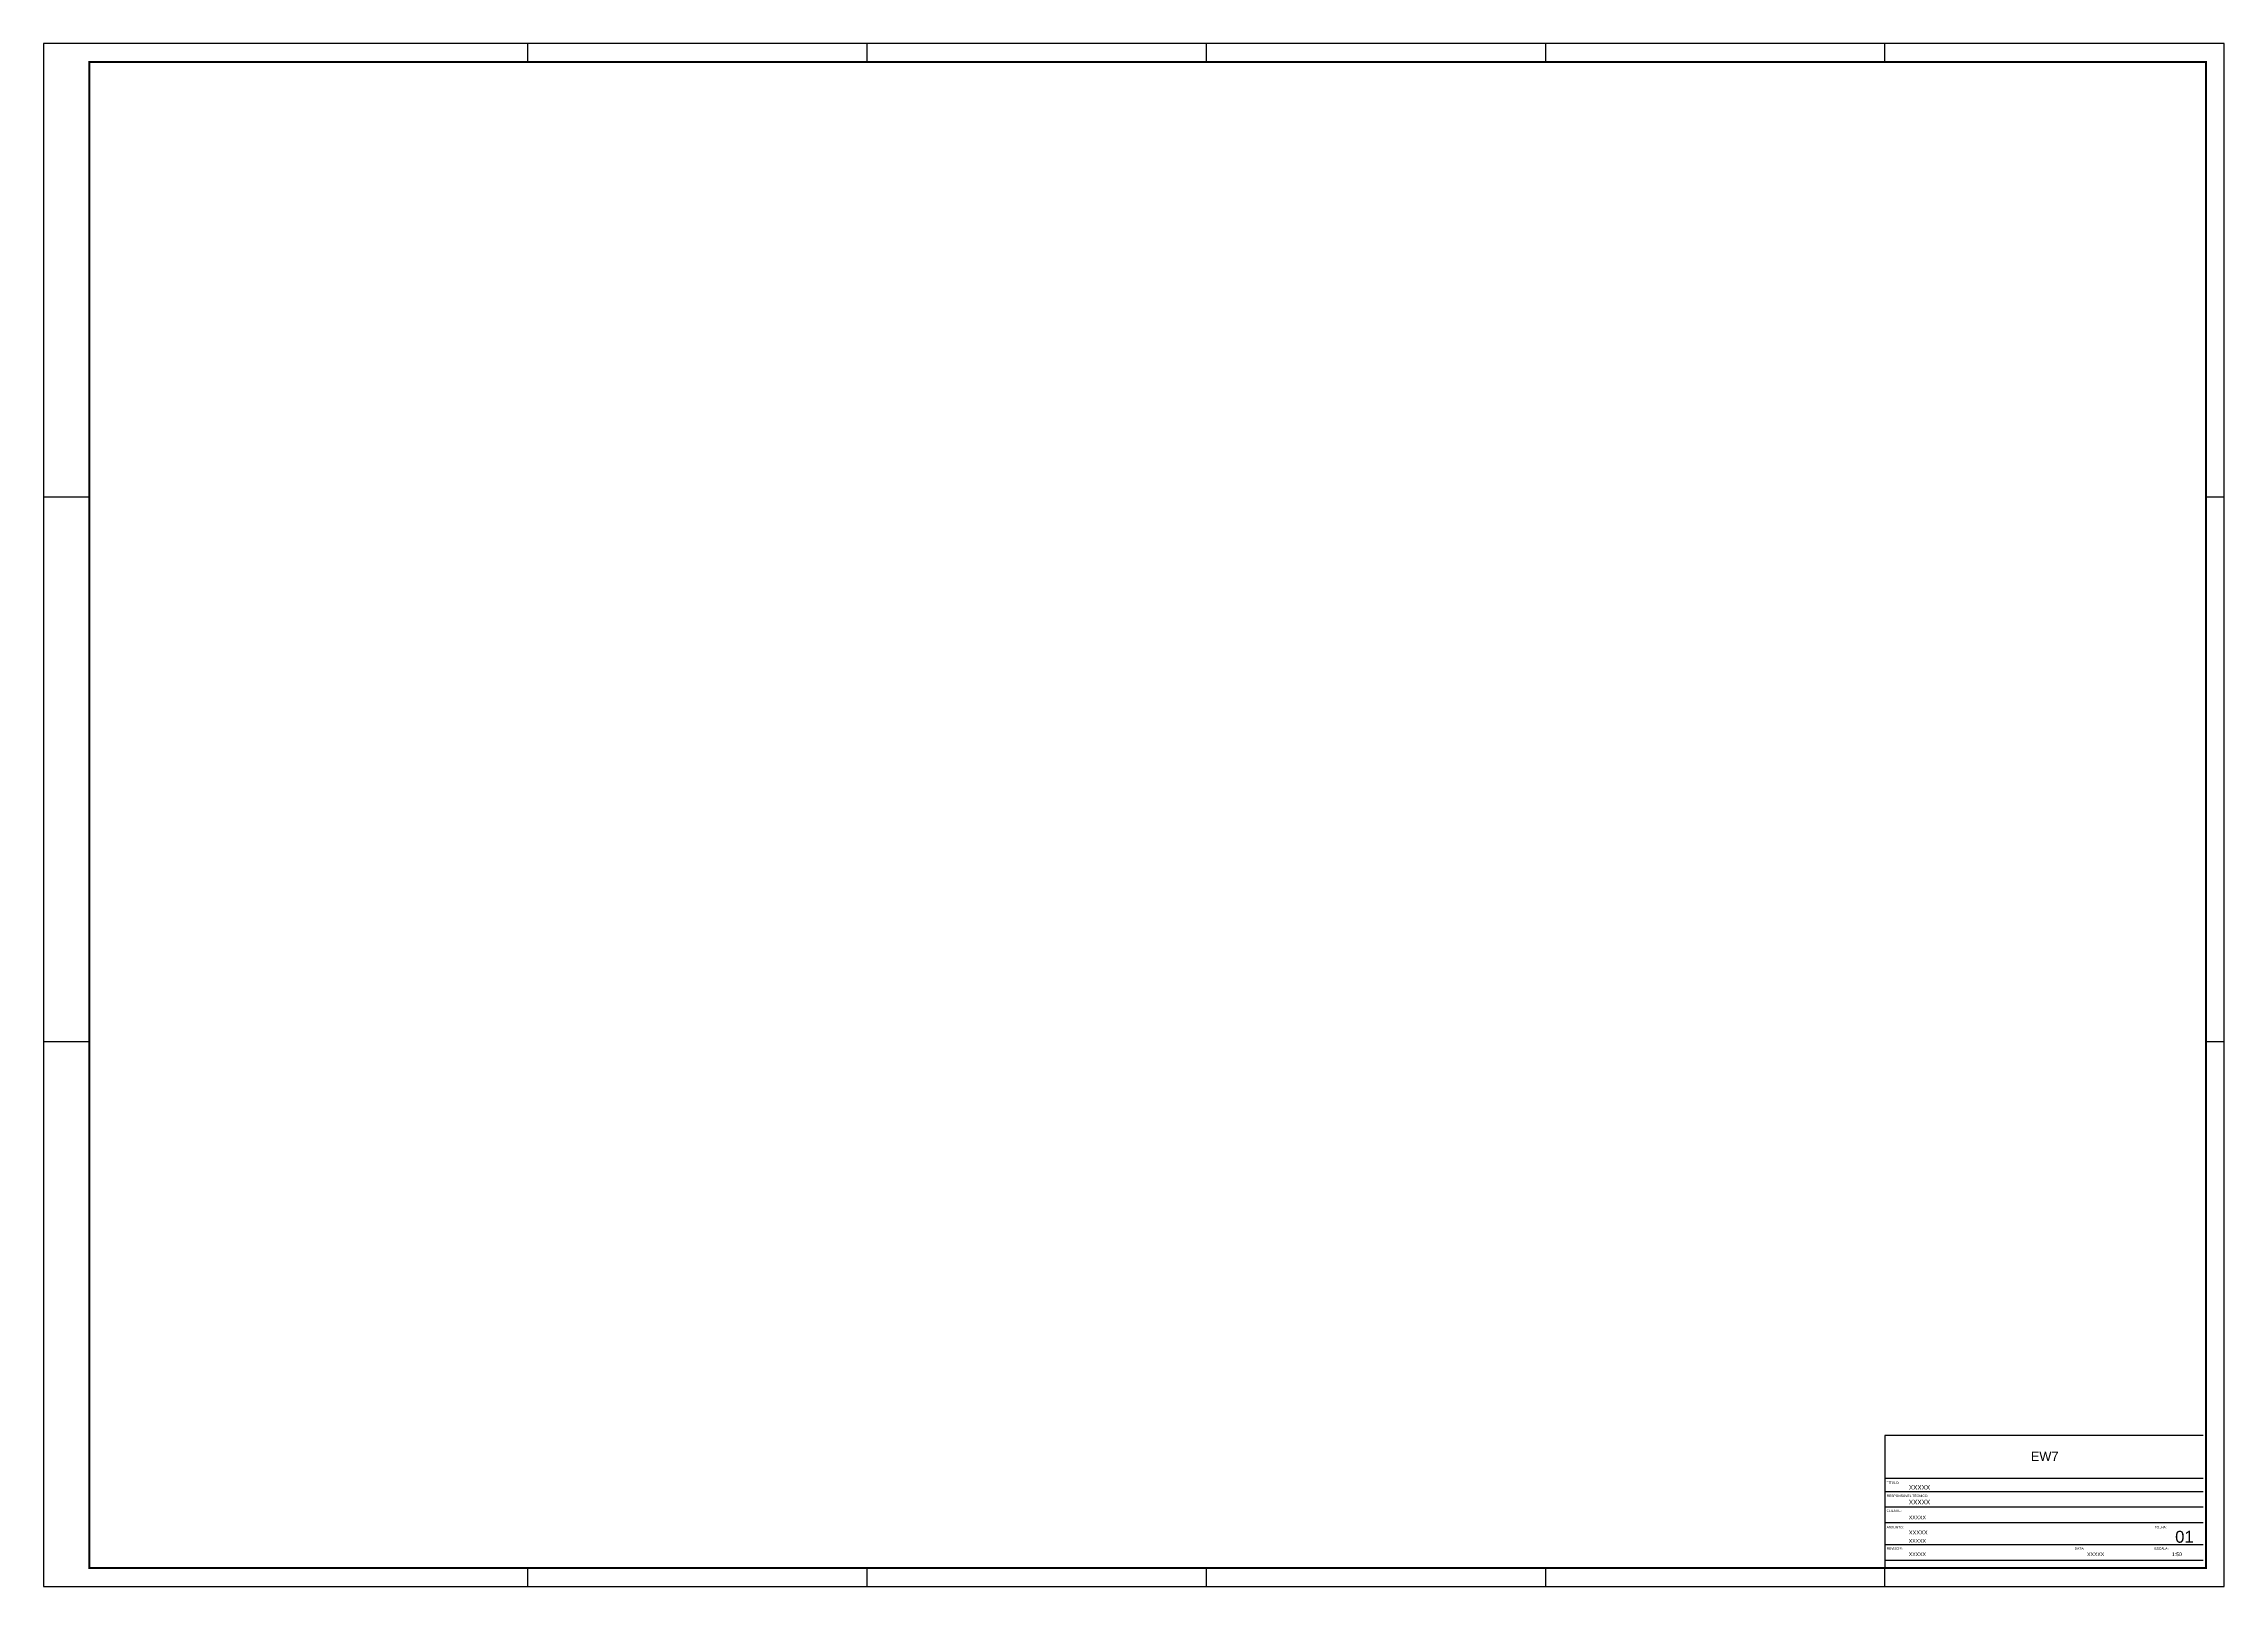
# Model space of a CAD drawing. Header units: millimetres. Extents: x -50 to 1139, y 20 to 861.
import ezdxf

# ---------------------------------------------------------------- set-up
doc = ezdxf.new("R2010")
doc.units = ezdxf.units.MM
doc.layers.add('ARQ-FOLHA', color=7, linetype='Continuous')
doc.styles.add('arial', font='arial.ttf')

# ---------------------------------------------------------------- blocks, each defined once
blk = doc.blocks.new('FOLHA A0')
at = {"layer": 'ARQ-FOLHA'}
for p, q in [((1189, 0), (0, 0)), ((0, 0), (0, -841)), ((264, -10), (264, 0)), ((449, -10), (449, 0)), ((634, -10), (634, 0)), ((819, -10), (819, 0)), ((1004, -10), (1004, 0)), ((1189, -841), (1189, 0)), ((0, -247), (25, -247)), ((1179, -247), (1189, -247)), ((0, -544), (25, -544)), ((1179, -544), (1189, -544)), ((264, -841), (264, -831)), ((449, -841), (449, -831)), ((634, -841), (634, -831)), ((819, -841), (819, -831)), ((1004, -841), (1004, -831))]:
    blk.add_line(p, q, dxfattribs=at)
at = {"layer": 'ARQ-FOLHA', "const_width": 1}
blk.add_lwpolyline([(1179, -10), (25, -10), (25, -831), (1179, -831), (1179, -10)], dxfattribs=at)
at = {"layer": 'ARQ-FOLHA'}
blk.add_lwpolyline([(0, -841), (1189, -841)], dxfattribs=at)

msp = doc.modelspace()

# ---------------------------------------------------------------- linework, layer by layer
at = {"layer": 'ARQ-FOLHA'}
for p, q in [((1127.7, 102.3), (954.2, 102.3)), ((954.2, 102.3), (954.2, 30)), ((1127.7, 78.8), (954.2, 78.8)), ((1127.7, 71.6), (954.2, 71.6)), ((1127.7, 63.2), (954.2, 63.2)), ((954.2, 63.2), (954.2, 63.2)), ((1127.7, 54.7), (954.2, 54.7)), ((954.2, 53.7), (954.2, 53.7)), ((1127.7, 42.6), (954.2, 42.6)), ((1127.7, 34.2), (954.2, 34.2))]:
    msp.add_line(p, q, dxfattribs=at)

# ---------------------------------------------------------------- block references
msp.add_blockref('FOLHA A0', (-49.8, 861), dxfattribs=at)

# ---------------------------------------------------------------- texts
at = {"layer": 'ARQ-FOLHA', "style": 'arial'}
for s, height, p in [('EW7 ', 5, (1033.7, 88.4)), ('TÍTULO:', 1.3, (955.1, 75.9)), ('XXXXX', 2.5, (967.2, 72.7)), ('RESPONSÁVEL TÉCNICO:', 1.3, (955.1, 68.7)), ('CLIENTE:', 1.3, (955.1, 60.6)), ('XXXXX', 2.5, (967.2, 64.7)), ('ASSUNTO:', 1.3, (955.1, 51.6)), ('XXXXX', 2, (967.2, 56.6)), ('XXXXX', 2.2, (967.2, 48.3)), ('FOLHA:', 1.3, (1101.2, 51.6)), ('REVISOR:', 1.3, (955.1, 40)), ('XXXXX', 2, (967.2, 43.8)), ('XXXXX', 2, (967.2, 36.5)), ('DATA:', 1.3, (1057.6, 40)), ('XXXXX', 2, (1064.4, 36.5)), ('ESCALA:', 1.3, (1101.1, 40)), ('1:50', 2, (1110.6, 36.5))]:
    msp.add_text(s, height=height, dxfattribs=at).set_placement(p)
msp.add_attdef('01', (1112.4, 43.8), '01', height=6.5, dxfattribs=at)

doc.saveas('drawing.dxf')
